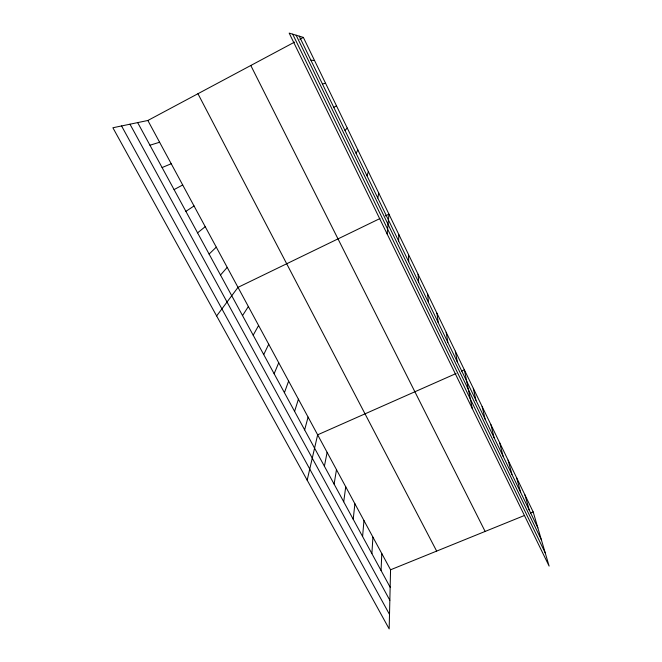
<?xml version="1.0" encoding="UTF-8"?>
<svg xmlns="http://www.w3.org/2000/svg" width="662" height="662" viewBox="0 0 662 662"><rect width="100%" height="100%" fill="white"/><g stroke="black" fill="none" stroke-linecap="round" stroke-linejoin="round"><path stroke-width="0.99" d="M398.64 240.993L398.789 234.447M147.858 120.484L390.563 569.792L389.165 628.9L112.888 127.758L147.858 120.484L294.524 42.128M381.064 570.52L381.792 553.548M371.887 553.622L372.921 537.13M362.594 536.534L363.959 520.539M387.146 233.984L388.966 214.182L385.367 215.928M353.21 519.256L354.898 503.765M343.71 501.779L345.738 486.81M334.111 484.104L336.478 469.664M377.787 198.021L378.73 193.039M324.397 466.238L327.119 452.336M307.176 480.182L317.652 434.818L456.06 373.534M304.636 429.87L308.087 417.101M294.59 411.375L298.413 399.186M367.005 175.802L368.37 171.64M284.42 392.665L288.624 381.072M274.134 373.732L278.727 362.759M263.724 354.575L268.722 344.232M356.082 153.286L357.869 149.968M253.19 335.195L258.602 325.489M242.532 315.584L248.366 306.539M216.631 315.94L238.006 287.366L379.963 218.543M220.496 275.036L227.207 267.382M345.01 130.472L347.244 128.031M209.109 254.076L216.284 247.149M197.574 232.85L205.228 226.677M185.898 211.36L194.032 205.956M333.789 107.36L336.478 105.804M299.828 39.298L303.353 37.411L533.183 511.941L549.112 566.093L289.17 33.1L303.353 37.411M174.073 189.597L182.704 184.979M461.596 371.076L464.368 369.851L472.296 408.586M162.091 167.552L171.235 163.746M390.563 569.792L524.643 515.408M530.336 513.1L533.183 511.941M149.96 145.218L159.616 142.247M322.427 83.942L325.58 83.296M310.908 60.209L314.541 60.507M121.56 125.954L389.504 614.435M129.975 124.199L389.844 600.285M137.663 122.602L390.15 587.235M197.946 93.723L436.655 551.098M250.799 65.488L485.13 531.437M296.121 35.21L541.384 539.828M292.703 34.176L545.207 552.803M299.232 36.162L537.875 527.879M524.916 494.862L529.327 510.278M516.55 477.592L520.688 492.47M508.093 460.14L511.949 474.464M499.545 442.481L503.103 456.242M490.898 424.632L494.158 437.814M482.151 406.576L485.114 419.162M473.313 388.321L475.953 400.303M455.324 351.174L457.318 361.891M446.171 332.283L447.835 342.345M436.912 313.167L438.227 322.568M427.553 293.837L428.513 302.542M418.078 274.275L418.682 282.277M408.487 254.473L408.719 261.755"/></g></svg>
